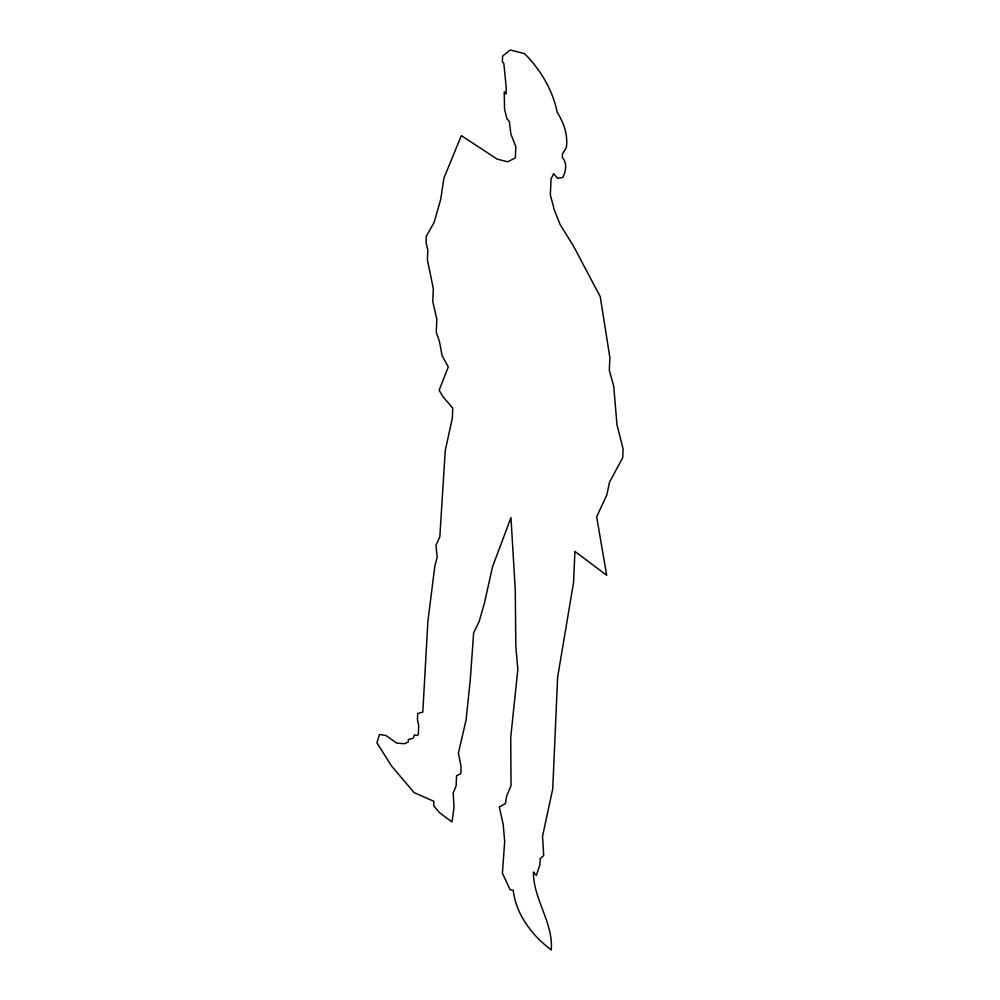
<?xml version="1.0" encoding="UTF-8"?>
<svg xmlns="http://www.w3.org/2000/svg" width="1000" height="1000" viewBox="0 0 1000 1000"><rect width="100%" height="100%" fill="white"/><g stroke="black" fill="none" stroke-linecap="round" stroke-linejoin="round"><path stroke-width="1.5" d="M426.337 236.238L426.062 242.35L427.825 250.15L427.413 259.825L433.325 288.725L432.762 301.462L436.825 319.05L436.25 332.3L439.487 341.637L442.062 355.588L448.275 366.938L439.137 390.25L442.875 396.512L452.75 408.137L452.312 418.325L445.25 450.513L439.825 536.8L435.988 545.337L437.175 557.188L434.787 566.375L427.863 621.675L422.8 712.15L417.688 713.487L417.425 719.6L418.713 725.438L418.312 734.613L417.175 735.487L414.363 734.925L413.237 738.225L408.387 739.463L408.275 742.013L404.475 743.675L396.662 743.112L386.012 735.525L379.525 734.488L376.9 742.75L391.45 765.913L414.113 792.588L433.888 801.312L433.688 805.837L439.538 812.725L452.013 821.988L454.012 807.3L453.162 793.062L456.125 785.913L456.562 775.725L460.825 773.737L461.125 767.113L458.413 753.075L466.05 720.088L470.2 680.612L473.663 632.762L479.087 621.7L484.438 603.075L492.512 566.838L510.975 517.65L515.275 589.95L515.825 646.175L517.825 669.538L510.712 737.575L511.05 785.537L506.775 795.675L505.387 803.575L499.3 806.938L503.2 824.45L504.688 841.425L502.4 873.2L510.125 889.737L513.225 890.25C515.9 914.513 532.388 935.738 551.25 950C553.562 922.85 533.138 899.025 533.425 871.963L536.35 875.413L539.925 864.7L540.2 858.587L543.7 855.55L542.55 836.3L552.75 788.838L557.625 677.225L573.55 582.487L574.913 551.4L606.688 575.312L596.65 516.85L606.875 494.812L609.525 482.125L622.725 457.688L623.1 449.025L616.962 424.7L613.725 386.2L609.325 370.3L609.875 357.562L600.225 296.575L573.225 245.625L560.112 224.513L554.338 210.025L550.337 194.85L551.038 179.05L553.625 173.612L557.65 178.337L562.65 177.488C566.062 171.537 567.388 162.938 562.35 157.525L562.5 153.95L566.3 147.713C568.212 135.225 563.85 122.812 557.238 112.35C552.6 89.875 540.612 69.8 524.538 53.612L510.225 50L502.6 56.087L502.362 61.7L503.825 63.412L506.3 88.4L506.05 94.012L504.225 91.862L504.575 109.35L506.812 118.513L509.363 121.525L510.913 134.213L515.837 146.75L515.35 157.963L507.663 161.775L497.175 159.137L461.337 135.612L443.963 177.987L440.65 199.587L434.15 222.338L426.337 236.238"/></g></svg>
